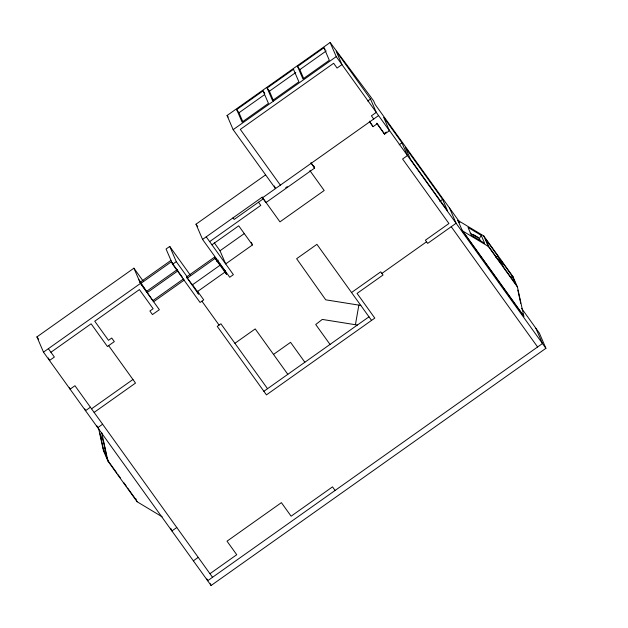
<?xml version="1.0" encoding="UTF-8"?>
<svg xmlns="http://www.w3.org/2000/svg" width="628" height="628" viewBox="0 0 628 628"><rect width="100%" height="100%" fill="white"/><g stroke="black" fill="none" stroke-linecap="round" stroke-linejoin="round"><path stroke-width="0.94" d="M355.424 324.723L358.847 305.122M480.499 241.16L479.368 238.538L481.26 235.39L468.009 227.415L471.393 235.272L484.643 243.248L481.26 235.39M274.35 185.959L275.488 188.604L233.153 129.658L227.061 115.521L330.14 42.492L370.214 96.178L373.644 100.959L375.159 104.484L459.829 222.367M263.069 90.895L268.454 103.4L242.07 122.091L236.685 109.586L263.069 90.895L264.781 93.282M267.128 88.022L293.504 69.331L298.889 81.836L272.513 100.527L267.128 88.022L269.412 91.201L273.643 101.029M323.938 47.767L329.323 60.272L302.947 78.963L297.562 66.458L323.938 47.767L325.084 49.361M242.824 121.699L238.978 112.765L264.553 94.647M269.412 91.201L295.788 72.518M303.693 78.571L299.846 69.637L326.23 50.954M233.153 129.658L336.231 56.63L330.14 42.492M367.725 100.975L370.512 99.004L336.184 51.213L341.954 64.598L337.087 68.052L333.649 63.271L240.312 129.399L280.355 185.15M521.609 308.387L539.342 333.083L545.905 348.312L211.094 585.508L43.481 352.135L36.926 336.906L133.913 268.187L143.066 280.928M206.22 236.842L233.388 274.671L229.738 277.262L202.569 239.425L196.007 224.196L265.597 174.898M190.315 275.103L169.725 246.427L166.067 249.01L172.629 264.247L200.089 302.476L203.739 299.886L197.451 291.125M171.523 261.68L141.088 283.244L140.539 281.956L170.973 260.392M43.481 352.135L140.476 283.416L133.913 268.187M202.569 239.425L262.221 197.161L279.955 221.857L324.189 190.519L309.887 170.604M313.623 165.737L314.628 168.084L265.934 202.585L262.496 197.804L378.566 115.576M263.368 198.754L234.15 219.455L233.004 217.861M172.629 264.247L176.28 261.656L169.725 246.427M50.931 352.269L91.107 323.805L107.412 346.507L114.304 341.616L111.729 338.029L108.487 340.329L94.757 321.214L139.4 289.587L153.13 308.709L149.88 311.009L152.455 314.589L159.355 309.706L140.476 283.416M209.65 241.623L260.785 205.395L258.501 202.208M265.793 201.839L265.934 202.585M285.701 187.741L287.286 186.618M373.071 126.683L369.358 121.259L373.071 126.683L377.13 123.802L376.855 123.167L384.564 134.157L389.431 130.71L383.669 117.318L401.975 142.807L407.462 155.556L402.595 159.01L448.934 223.521L425.392 240.202L427.684 243.389L456.093 223.262L449.53 208.025M211.942 244.802L238.726 225.829L252.456 244.944L225.672 263.925L220.004 250.776L214.289 242.808M146.811 291.204L177.245 269.64L177.795 270.927L147.36 292.491L139.369 280.849M49.486 360.496L54.361 357.049L48.356 348.681M384.289 133.521L386.377 132.037M220.004 250.776L244.425 233.475M153.083 300.451L183.517 278.895L184.067 280.174L153.632 301.738L139.926 282.137M186.54 276.964L214.541 257.127L220.263 265.094L192.262 284.931L186.54 276.964L198.534 294.179L197.428 291.612L192.278 284.445M187.089 278.251L215.09 258.406L214.541 257.127M216.605 261.279L218.206 260.149M399.188 144.785L401.975 142.807M197.428 291.612L225.428 271.775L219.706 263.807L220.263 265.094M90.401 407.227L85.534 410.681L84.756 408.883M91.547 408.82L132.94 379.493M94.122 412.408L135.515 383.08L108.628 345.643M102.615 424.23L97.74 427.684L96.971 425.894M234.919 343.296L255.211 328.923L287.812 374.327M439.812 201.337L442.591 199.366L405.405 147.588L410.312 158.97L447.497 210.749L442.591 199.366M351.531 292.53L380.749 271.83L383.041 275.009L357.065 293.409L374.798 318.106L266.445 394.871L217.249 326.372L220.899 323.781L267.528 388.701M381.895 273.416L426.538 241.796M273.518 354.412L290.56 342.339L304.863 362.246M263.87 391.291L368.981 316.818M495.814 257.331L497.769 255.949L485.468 238.821L488.851 246.678L501.152 263.807L497.769 255.949M510.407 277.639L512.354 276.257L500.053 259.136L503.436 266.986L515.737 284.115L512.354 276.257M176.782 527.504L171.907 530.95L170.753 528.266M193.361 560.82L198.236 557.374M209.964 573.702L236.748 554.72L227.022 541.179L281.399 502.651L291.125 516.192L332.518 486.865L335.093 490.452M103.251 448.518L106.634 456.375L103.353 441.335L99.97 433.477L103.251 448.518L105.057 448.141M360.802 305.436L325.72 299.823L296.636 258.712L316.92 244.339L371.556 320.406M357.379 325.037L322.297 319.424L315.719 324.511L330.022 344.419M473.245 234.511L478.277 237.431M470.168 233.208L479.368 238.538M457.883 220.373L483.772 235.947L512.943 276.571L517.433 286.988L523.838 316.371L462.373 230.79L457.883 220.373L459.594 222.744M462.373 230.79L488.254 246.364L517.433 286.988M98.494 427.958L103.455 450.708L107.945 461.125L137.116 501.748L162.165 516.828M227.061 115.521L228.223 117.075M458.165 221.009L459.225 222.493M462.098 230.146L523.564 315.727M389.156 130.067L545.905 348.312M336.231 56.63L389.431 130.71M451.218 226.708L537.599 346.986M373.691 119.022L371.407 115.842L376.274 112.388L370.512 99.004M377.13 123.802L384.564 134.157M297.562 66.458L299.846 69.637M310.923 162.66L314.353 167.441M311.198 163.304L314.628 168.084M236.685 109.586L238.978 112.765M196.007 224.196L197.726 226.59M215.09 258.406L226.535 274.342L224.879 270.495M176.28 261.656L187.725 277.584M201.91 301.181L219.078 325.076M172.096 262.473L173.242 264.066M172.08 262.959L177.795 270.927M178.368 271.72L182.371 277.301M138.819 279.57L140.539 281.956M212.531 577.281L74.952 385.718L70.085 389.172L69.355 387.484M36.926 336.906L38.638 339.293M103.455 450.708L104.601 452.301M108.534 461.439L116.918 473.112M118.04 474.674L120.278 477.782M123.685 482.524L126.479 486.417M127.594 487.98L135.42 498.875M535.912 328.303L542.466 343.532L207.664 580.735L206.895 578.938M522.841 314.063L523.838 316.371M483.772 235.947L488.254 246.364M262.221 197.161L262.496 197.804M251.318 242.314L252.456 244.944M191.705 283.644L192.262 284.931M210.325 583.718L211.094 585.508M135.766 498.616L136.488 500.28M136.841 501.105L137.116 501.748M105.528 454.452L108.157 460.567M48.403 357.968L49.125 359.656M517.841 290.12L520.714 303.285M512.943 276.571L513.563 279.413M101.744 432.7L107.945 461.125"/></g></svg>
